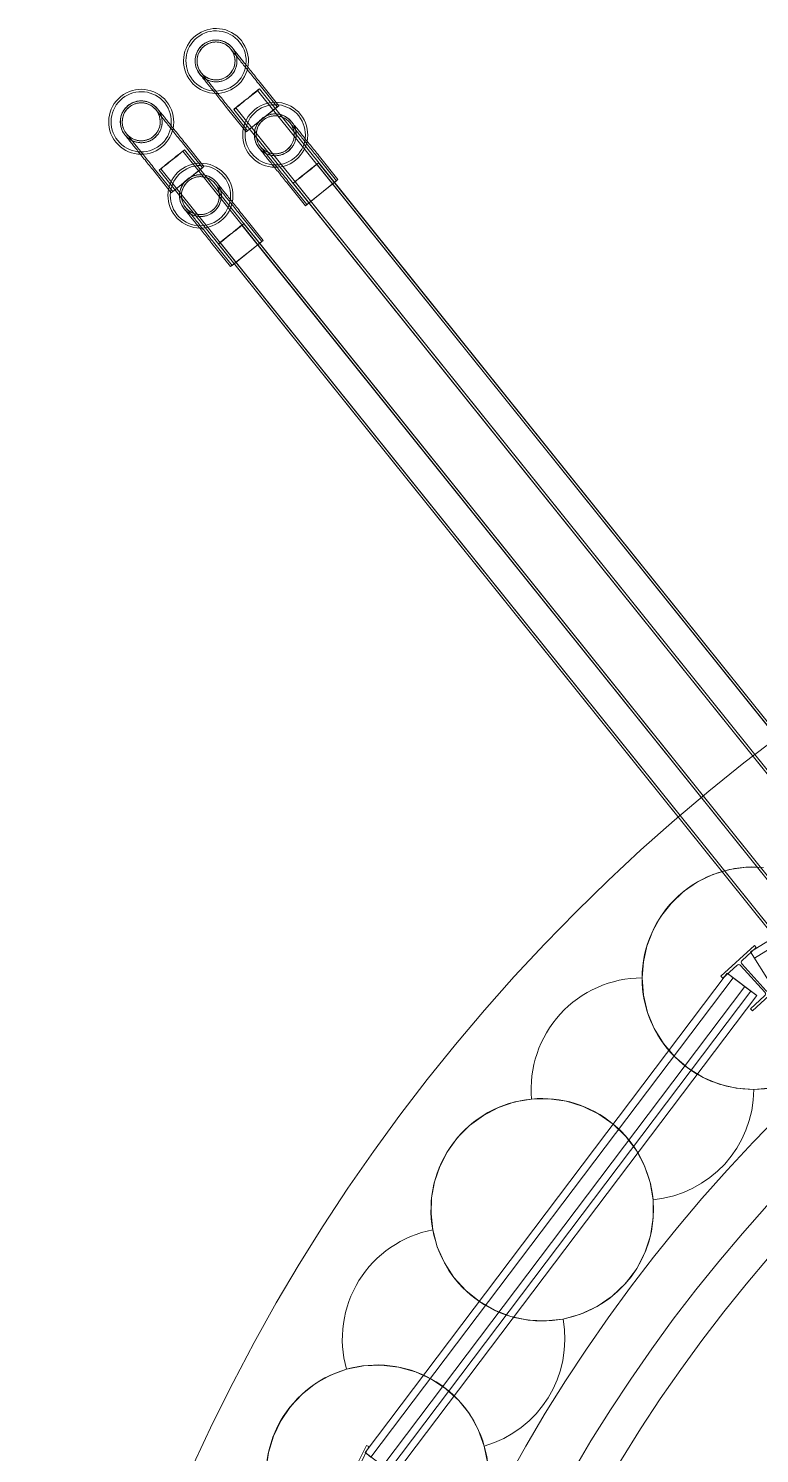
# Model space of a CAD drawing. Header units: metres. Extents: x 1753726 to 1755216, y 5920592 to 5921703.
# Drawn here: x 1754500.336 to 1754502.8, y 5921242.939 to 5921247.743 of the extents above; entities that cross this region are included whole.
import ezdxf

# ---------------------------------------------------------------- set-up
doc = ezdxf.new("R2010")
doc.units = ezdxf.units.M
for name, color, linetype, lineweight in [('A-FLOR-____-OTLN', 9, 'Continuous', 9), ('A-GENM-____-OTLN', 4, 'Continuous', 9), ('A-WALL-____-OTLN', 2, 'Continuous', 9), ('S-BEAM-____-OTLN', 7, 'Continuous', 9), ('S-FNDN-____-OTLN', 7, 'Continuous', 9)]:
    doc.layers.add(name, color=color, linetype=linetype, lineweight=lineweight)

# ---------------------------------------------------------------- blocks, each defined once
blk = doc.blocks.new('Arup_Beam_Steel I Section_UC_AU1 - 150UC30-4470273-X-ARUP-GL-HERNE_BAY_ALIGNMENT')
at = {"layer": 'S-BEAM-____-OTLN'}
for p, q in [((1754501.4748, 5921242.9663), (1754501.4066, 5921242.8294)), ((1754501.4066, 5921242.8294), (1754501.4748, 5921242.9663)), ((1754501.4546, 5921242.9046), (1754501.4832, 5921242.9622)), ((1754501.4832, 5921242.9622), (1754501.4546, 5921242.9046)), ((1754501.4832, 5921242.9622), (1754501.4748, 5921242.9663)), ((1754501.4748, 5921242.9663), (1754501.4832, 5921242.9622)), ((1754501.415, 5921242.8252), (1754501.4437, 5921242.8827)), ((1754501.4437, 5921242.8827), (1754501.415, 5921242.8252)), ((1754501.4556, 5921242.8867), (1754501.5643, 5921242.8326)), ((1754501.5643, 5921242.8326), (1754501.4556, 5921242.8867)), ((1754501.5673, 5921242.8385), (1754501.4586, 5921242.8927)), ((1754501.4586, 5921242.8927), (1754501.5673, 5921242.8385)), ((1754501.5481, 5921242.759), (1754501.6163, 5921242.8959)), ((1754501.6163, 5921242.8959), (1754501.5481, 5921242.759)), ((1754501.6078, 5921242.9001), (1754501.5792, 5921242.8425)), ((1754501.5792, 5921242.8425), (1754501.6078, 5921242.9001)), ((1754501.6163, 5921242.8959), (1754501.6078, 5921242.9001)), ((1754501.6078, 5921242.9001), (1754501.6163, 5921242.8959)), ((1754501.4066, 5921242.8294), (1754501.415, 5921242.8252)), ((1754501.415, 5921242.8252), (1754501.4066, 5921242.8294)), ((1754501.5683, 5921242.8207), (1754501.5396, 5921242.7631)), ((1754501.5396, 5921242.7631), (1754501.5683, 5921242.8207)), ((1754501.5396, 5921242.7631), (1754501.5481, 5921242.759)), ((1754501.5481, 5921242.759), (1754501.5396, 5921242.7631))]:
    blk.add_line(p, q, dxfattribs=at)
blk.add_arc((1754501.5712, 5921242.8465), 0.0089, 243.5294, 333.5294, dxfattribs=at)
blk.add_arc((1754501.5712, 5921242.8465), 0.0089, 243.5294, 333.5294, dxfattribs=at)
for centre, major_axis, start_param, end_param in [((1754501.4517, 5921242.8788), (0.00757, 0.00469), 0.554399, 2.125195), ((1754501.4517, 5921242.8788), (0.00757, 0.00469), 0.554399, 2.125195), ((1754501.4625, 5921242.9006), (-0.00469, 0.00757), 0.554399, 2.125195), ((1754501.4625, 5921242.9006), (-0.00469, 0.00757), 0.554399, 2.125195), ((1754501.5603, 5921242.8247), (0.00757, 0.00469), 5.266788, 6.837584), ((1754501.5603, 5921242.8247), (0.00757, 0.00469), 5.266788, 6.837584)]:
    blk.add_ellipse(centre, major_axis=major_axis, ratio=1, start_param=start_param, end_param=end_param, dxfattribs=at)
blk = doc.blocks.new('Arup_Beam_Steel I Section_UC_AU1 - 150UC30-4470274-X-ARUP-GL-HERNE_BAY_ALIGNMENT')
at = {"layer": 'S-BEAM-____-OTLN'}
for p, q in [((1754502.7827, 5921244.6515), (1754502.6696, 5921244.5485)), ((1754502.6696, 5921244.5485), (1754502.7827, 5921244.6515)), ((1754502.789, 5921244.6446), (1754502.7827, 5921244.6515)), ((1754502.7827, 5921244.6515), (1754502.789, 5921244.6446)), ((1754502.7415, 5921244.6013), (1754502.789, 5921244.6446)), ((1754502.789, 5921244.6446), (1754502.7415, 5921244.6013)), ((1754502.6759, 5921244.5415), (1754502.7234, 5921244.5848)), ((1754502.7234, 5921244.5848), (1754502.6759, 5921244.5415)), ((1754502.736, 5921244.5843), (1754502.8178, 5921244.4945)), ((1754502.8178, 5921244.4945), (1754502.736, 5921244.5843)), ((1754502.8227, 5921244.499), (1754502.7409, 5921244.5887)), ((1754502.7409, 5921244.5887), (1754502.8227, 5921244.499)), ((1754502.6696, 5921244.5485), (1754502.6759, 5921244.5415)), ((1754502.6759, 5921244.5415), (1754502.6696, 5921244.5485)), ((1754502.776, 5921244.4317), (1754502.8891, 5921244.5348)), ((1754502.8891, 5921244.5348), (1754502.776, 5921244.4317)), ((1754502.8828, 5921244.5417), (1754502.8353, 5921244.4984)), ((1754502.8353, 5921244.4984), (1754502.8828, 5921244.5417)), ((1754502.8891, 5921244.5348), (1754502.8828, 5921244.5417)), ((1754502.8828, 5921244.5417), (1754502.8891, 5921244.5348)), ((1754502.8172, 5921244.482), (1754502.7697, 5921244.4386)), ((1754502.7697, 5921244.4386), (1754502.8172, 5921244.482)), ((1754502.7697, 5921244.4386), (1754502.776, 5921244.4317)), ((1754502.776, 5921244.4317), (1754502.7697, 5921244.4386))]:
    blk.add_line(p, q, dxfattribs=at)
for centre, major_axis, start_param, end_param in [((1754502.7294, 5921244.5783), (0.00537, 0.0071), 6.09921, 7.670006), ((1754502.7294, 5921244.5783), (0.00537, 0.0071), 6.09921, 7.670006), ((1754502.7475, 5921244.5947), (0.0083, 0.00322), 1.940395, 3.511192), ((1754502.7475, 5921244.5947), (0.0083, 0.00322), 1.940395, 3.511192), ((1754502.8112, 5921244.4885), (0.00734, 0.00504), 4.850164, 6.420961), ((1754502.8112, 5921244.4885), (0.00734, 0.00504), 4.850164, 6.420961), ((1754502.8293, 5921244.505), (0.0083, 0.00322), 3.511192, 5.081988), ((1754502.8293, 5921244.505), (0.0083, 0.00322), 3.511192, 5.081988)]:
    blk.add_ellipse(centre, major_axis=major_axis, ratio=1, start_param=start_param, end_param=end_param, dxfattribs=at)
blk = doc.blocks.new('308492-ARUP-STTW-MOD-0300_rvt-1-X-ARUP-GL-HERNE_BAY_ALIGNMENT')
at = {"layer": 'A-FLOR-____-OTLN'}
blk.add_arc((1754506.6363, 5921240.3108), 5.33, 0, 180, dxfattribs=at)
blk.add_arc((1754506.6363, 5921240.3108), 5.33, 0, 180, dxfattribs=at)
at = {"layer": 'A-WALL-____-OTLN'}
for p, q in [((1754504.4956, 5921245.6993), (1754502.7697, 5921244.6306)), ((1754502.7697, 5921244.6306), (1754504.4956, 5921245.6993)), ((1754504.5088, 5921245.678), (1754502.7829, 5921244.6094)), ((1754502.8355, 5921244.5244), (1754502.7697, 5921244.6306)), ((1754502.7829, 5921244.6094), (1754502.7697, 5921244.6306)), ((1754502.7829, 5921244.6094), (1754502.8223, 5921244.5456)), ((1754502.6907, 5921244.5582), (1754501.4703, 5921242.9422)), ((1754501.4703, 5921242.9422), (1754502.6907, 5921244.5582)), ((1754502.6907, 5921244.5582), (1754502.7904, 5921244.4829)), ((1754502.6907, 5921244.5582), (1754502.7106, 5921244.5431)), ((1754502.7106, 5921244.5431), (1754501.4903, 5921242.9272)), ((1754501.5302, 5921242.897), (1754502.7505, 5921244.513)), ((1754502.7505, 5921244.513), (1754501.5302, 5921242.897)), ((1754502.7106, 5921244.5431), (1754502.7705, 5921244.498)), ((1754502.7505, 5921244.513), (1754502.7904, 5921244.4829)), ((1754502.7505, 5921244.513), (1754502.7904, 5921244.4829)), ((1754501.5501, 5921242.882), (1754502.7705, 5921244.498)), ((1754501.5701, 5921242.8669), (1754502.7904, 5921244.4829)), ((1754502.7904, 5921244.4829), (1754501.5701, 5921242.8669)), ((1754501.5701, 5921242.8669), (1754502.7904, 5921244.4829)), ((1754502.7904, 5921244.4829), (1754501.5701, 5921242.8669)), ((1754502.7705, 5921244.498), (1754502.7904, 5921244.4829)), ((1754501.5701, 5921242.8669), (1754501.4703, 5921242.9422)), ((1754501.4903, 5921242.9272), (1754501.4703, 5921242.9422))]:
    blk.add_line(p, q, dxfattribs=at)
at = {"layer": 'S-BEAM-____-OTLN'}
for radius in [5.33, 5.33, 5.33, 5.33, 5.03, 5.03, 5.03, 5.03]:
    blk.add_arc((1754506.6363, 5921240.3108), radius, 0, 180, dxfattribs=at)
at = {"layer": 'S-FNDN-____-OTLN', "flags": 128}
for points in [[(1754502.4664, 5921244.7483), (1754502.5018, 5921244.7938), (1754502.5437, 5921244.8333), (1754502.5912, 5921244.866), (1754502.6431, 5921244.891), (1754502.6982, 5921244.9077), (1754502.7552, 5921244.9158), (1754502.8128, 5921244.9151)], [(1754502.8128, 5921244.9151), (1754502.7552, 5921244.9158), (1754502.6982, 5921244.9077), (1754502.6431, 5921244.891), (1754502.5912, 5921244.866), (1754502.5437, 5921244.8333), (1754502.5018, 5921244.7938), (1754502.4664, 5921244.7483)], [(1754502.4044, 5921244.5427), (1754502.4084, 5921244.5969), (1754502.4204, 5921244.65), (1754502.4398, 5921244.7008), (1754502.4664, 5921244.7483)], [(1754502.4664, 5921244.7483), (1754502.4398, 5921244.7008), (1754502.4204, 5921244.65), (1754502.4084, 5921244.5969), (1754502.4044, 5921244.5427)], [(1754502.7804, 5921244.1666), (1754502.7215, 5921244.1711), (1754502.6641, 5921244.1848), (1754502.6095, 5921244.2073), (1754502.5591, 5921244.2381), (1754502.5142, 5921244.2764), (1754502.4758, 5921244.3214), (1754502.445, 5921244.3718), (1754502.4225, 5921244.4264), (1754502.4088, 5921244.4838), (1754502.4044, 5921244.5427)], [(1754502.4044, 5921244.5427), (1754502.4088, 5921244.4838), (1754502.4225, 5921244.4264), (1754502.445, 5921244.3718), (1754502.4758, 5921244.3214), (1754502.5142, 5921244.2764), (1754502.5591, 5921244.2381), (1754502.6095, 5921244.2073), (1754502.6641, 5921244.1848), (1754502.7215, 5921244.1711), (1754502.7804, 5921244.1666)], [(1754503.0923, 5921244.335), (1754503.0543, 5921244.2866), (1754503.009, 5921244.2452), (1754502.9575, 5921244.2116), (1754502.9012, 5921244.187), (1754502.8416, 5921244.1718), (1754502.7804, 5921244.1666)], [(1754502.7804, 5921244.1666), (1754502.8416, 5921244.1718), (1754502.9012, 5921244.187), (1754502.9575, 5921244.2116), (1754503.009, 5921244.2452), (1754503.0543, 5921244.2866), (1754503.0923, 5921244.335)], [(1754501.722, 5921243.9065), (1754501.7484, 5921243.9577), (1754501.7824, 5921244.0043), (1754501.823, 5921244.0451), (1754501.8695, 5921244.0792), (1754501.9206, 5921244.1058), (1754501.9751, 5921244.1243), (1754502.0319, 5921244.1342)], [(1754502.0319, 5921244.1342), (1754501.9751, 5921244.1243), (1754501.9206, 5921244.1058), (1754501.8695, 5921244.0792), (1754501.823, 5921244.0451), (1754501.7824, 5921244.0043), (1754501.7484, 5921243.9577), (1754501.722, 5921243.9065)], [(1754502.0319, 5921244.1342), (1754502.091, 5921244.1352), (1754502.1495, 5921244.1268), (1754502.2059, 5921244.1094), (1754502.2589, 5921244.0834), (1754502.3072, 5921244.0494), (1754502.3495, 5921244.0082), (1754502.3848, 5921243.9609), (1754502.4123, 5921243.9086), (1754502.4312, 5921243.8526), (1754502.4411, 5921243.7944)], [(1754502.4411, 5921243.7944), (1754502.4312, 5921243.8526), (1754502.4123, 5921243.9086), (1754502.3848, 5921243.9609), (1754502.3495, 5921244.0082), (1754502.3072, 5921244.0494), (1754502.2589, 5921244.0834), (1754502.2059, 5921244.1094), (1754502.1495, 5921244.1268), (1754502.091, 5921244.1352), (1754502.0319, 5921244.1342)], [(1754501.6988, 5921243.6931), (1754501.6929, 5921243.7471), (1754501.6948, 5921243.8014), (1754501.7046, 5921243.8549), (1754501.722, 5921243.9065)], [(1754501.722, 5921243.9065), (1754501.7046, 5921243.8549), (1754501.6948, 5921243.8014), (1754501.6929, 5921243.7471), (1754501.6988, 5921243.6931)], [(1754502.4411, 5921243.7944), (1754502.4416, 5921243.7335), (1754502.4322, 5921243.6732), (1754502.4132, 5921243.6153)], [(1754502.4132, 5921243.6153), (1754502.4322, 5921243.6732), (1754502.4416, 5921243.7335), (1754502.4411, 5921243.7944)], [(1754502.1376, 5921243.3925), (1754502.0789, 5921243.386), (1754502.0199, 5921243.3889), (1754501.9621, 5921243.401), (1754501.9069, 5921243.4221), (1754501.8557, 5921243.4515), (1754501.8097, 5921243.4886), (1754501.7702, 5921243.5325), (1754501.738, 5921243.582), (1754501.714, 5921243.636), (1754501.6988, 5921243.6931)], [(1754501.6988, 5921243.6931), (1754501.714, 5921243.636), (1754501.738, 5921243.582), (1754501.7702, 5921243.5325), (1754501.8097, 5921243.4886), (1754501.8557, 5921243.4515), (1754501.9069, 5921243.4221), (1754501.9621, 5921243.401), (1754502.0199, 5921243.3889), (1754502.0789, 5921243.386), (1754502.1376, 5921243.3925)], [(1754502.4132, 5921243.6153), (1754502.3848, 5921243.5608), (1754502.3478, 5921243.5117), (1754502.3033, 5921243.4692), (1754502.2526, 5921243.4347), (1754502.1968, 5921243.4088), (1754502.1376, 5921243.3925)], [(1754502.1376, 5921243.3925), (1754502.1968, 5921243.4088), (1754502.2526, 5921243.4347), (1754502.3033, 5921243.4692), (1754502.3478, 5921243.5117), (1754502.3848, 5921243.5608), (1754502.4132, 5921243.6153)], [(1754501.145, 5921242.9423), (1754501.1615, 5921242.9975), (1754501.1863, 5921243.0495), (1754501.2188, 5921243.0971), (1754501.2582, 5921243.1392), (1754501.3035, 5921243.1747), (1754501.3538, 5921243.2029), (1754501.4078, 5921243.223)], [(1754501.4078, 5921243.223), (1754501.3538, 5921243.2029), (1754501.3035, 5921243.1747), (1754501.2582, 5921243.1392), (1754501.2188, 5921243.0971), (1754501.1863, 5921243.0495), (1754501.1615, 5921242.9975), (1754501.145, 5921242.9423)], [(1754501.4078, 5921243.223), (1754501.4656, 5921243.2348), (1754501.5247, 5921243.2374), (1754501.5833, 5921243.2307), (1754501.6402, 5921243.2148), (1754501.6939, 5921243.1902), (1754501.7431, 5921243.1575), (1754501.7865, 5921243.1175), (1754501.8231, 5921243.0712), (1754501.852, 5921243.0197), (1754501.8724, 5921242.9643)], [(1754501.8724, 5921242.9643), (1754501.852, 5921243.0197), (1754501.8231, 5921243.0712), (1754501.7865, 5921243.1175), (1754501.7431, 5921243.1575), (1754501.6939, 5921243.1902), (1754501.6402, 5921243.2148), (1754501.5833, 5921243.2307), (1754501.5247, 5921243.2374), (1754501.4656, 5921243.2348), (1754501.4078, 5921243.223)], [(1754501.1614, 5921242.7282), (1754501.1456, 5921242.7802), (1754501.1375, 5921242.834), (1754501.1373, 5921242.8884), (1754501.145, 5921242.9423)], [(1754501.145, 5921242.9423), (1754501.1373, 5921242.8884), (1754501.1375, 5921242.834), (1754501.1456, 5921242.7802), (1754501.1614, 5921242.7282)], [(1754501.8724, 5921242.9643), (1754501.8841, 5921242.9044), (1754501.886, 5921242.8435), (1754501.8779, 5921242.783)], [(1754501.8779, 5921242.783), (1754501.886, 5921242.8435), (1754501.8841, 5921242.9044), (1754501.8724, 5921242.9643)]]:
    blk.add_lwpolyline(points, dxfattribs=at)
at = {"layer": 'S-FNDN-____-OTLN'}
for centre, radius, start, end in [((1754506.6363, 5921240.3108), 6.3, 0, 180), ((1754506.6363, 5921240.3108), 6.3, 0, 180), ((1754506.6363, 5921240.3108), 5.15, 0, 180), ((1754506.6363, 5921240.3108), 5.15, 0, 180), ((1754502.7793, 5921244.5416), 0.375, 84.8709, 179.835), ((1754502.4054, 5921244.1677), 0.375, 90.165, 185.1291), ((1754502.4054, 5921244.1677), 0.375, 90.165, 185.1291), ((1754502.4054, 5921244.1677), 0.375, 90.165, 185.1291), ((1754502.4054, 5921244.1677), 0.375, 90.165, 185.1291), ((1754502.7793, 5921244.5416), 0.375, 179.835, 270.165), ((1754502.7793, 5921244.5416), 0.375, 179.835, 270.165), ((1754502.7793, 5921244.5416), 0.375, 270.165, 354.5409), ((1754502.7793, 5921244.5416), 0.375, 270.165, 354.5409), ((1754502.0676, 5921243.7609), 0.375, 95.4591, 190.4232), ((1754502.0676, 5921243.7609), 0.375, 95.4591, 190.4232), ((1754502.0676, 5921243.7609), 0.375, 5.1291, 95.4591), ((1754502.4054, 5921244.1677), 0.375, 275.4591, 359.835), ((1754502.4054, 5921244.1677), 0.375, 275.4591, 359.835), ((1754502.0676, 5921243.7609), 0.375, 280.7532, 5.1291), ((1754501.7688, 5921243.3246), 0.375, 100.7532, 195.7173), ((1754501.7688, 5921243.3246), 0.375, 100.7532, 195.7173), ((1754501.7688, 5921243.3246), 0.375, 100.7532, 195.7173), ((1754501.7688, 5921243.3246), 0.375, 100.7532, 195.7173), ((1754502.0676, 5921243.7609), 0.375, 190.4232, 280.7532), ((1754502.0676, 5921243.7609), 0.375, 190.4232, 280.7532), ((1754501.7688, 5921243.3246), 0.375, 286.0474, 10.4232), ((1754501.7688, 5921243.3246), 0.375, 286.0474, 10.4232), ((1754501.7688, 5921243.3246), 0.375, 286.0474, 10.4232), ((1754501.7688, 5921243.3246), 0.375, 286.0474, 10.4232), ((1754501.5114, 5921242.8626), 0.375, 106.0474, 201.0115), ((1754501.5114, 5921242.8626), 0.375, 15.7173, 106.0474), ((1754501.5114, 5921242.8626), 0.375, 15.7173, 106.0474), ((1754501.5114, 5921242.8626), 0.375, 291.3415, 15.7173), ((1754501.5114, 5921242.8626), 0.375, 291.3415, 15.7173)]:
    blk.add_arc(centre, radius, start, end, dxfattribs=at)
for centre, major_axis, start_param, end_param in [((1754502.7793, 5921244.5416), (0.0867, 0.3648), 0.143744, 1.80118), ((1754502.0676, 5921243.7609), (-0.3382, 0.162), 3.677749, 5.254306), ((1754502.4054, 5921244.1677), (0.0687, 0.3687), 3.421056, 4.893693), ((1754502.4054, 5921244.1677), (0.0687, 0.3687), 3.421056, 4.893693), ((1754502.0676, 5921243.7609), (-0.3275, 0.1827), 2.26729, 3.739927), ((1754501.5114, 5921242.8626), (-0.3249, 0.1873), 5.515337, 7.172774)]:
    blk.add_ellipse(centre, major_axis=major_axis, ratio=1, start_param=start_param, end_param=end_param, dxfattribs=at)
at = {"layer": 'S-BEAM-____-OTLN'}
for name in ['Arup_Beam_Steel I Section_UC_AU1 - 150UC30-4470274-X-ARUP-GL-HERNE_BAY_ALIGNMENT', 'Arup_Beam_Steel I Section_UC_AU1 - 150UC30-4470273-X-ARUP-GL-HERNE_BAY_ALIGNMENT']:
    blk.add_blockref(name, (0, 0), dxfattribs=at)
blk = doc.blocks.new('WSL_Vent Type A - WSL_Vent Type A-5060834-X-ARUP-GL-HERNE_BAY_ALIGNMENT')
at = {"layer": 'A-GENM-____-OTLN'}
for p, q in [((-0.165, 0.055), (-6.7147, 0.055)), ((-0.15, 0.0705), (-0.25, 0.0705)), ((-0.25, 0.0705), (-0.25, -0.0705)), ((-0.25, 0.0705), (-0.25, -0.0705)), ((-0.15, 0.064), (-0.25, 0.064)), ((-0.25, -0.064), (-0.25, 0.064)), ((-0.25, -0.064), (-0.25, 0.064)), ((-0.165, 0.047), (-6.7147, 0.047)), ((-6.7147, -0.047), (-0.165, -0.047)), ((-6.7147, -0.055), (-0.165, -0.055)), ((-0.25, -0.064), (-0.15, -0.064)), ((-0.25, -0.0705), (-0.15, -0.0705))]:
    blk.add_line(p, q, dxfattribs=at)
at = {"layer": 'A-GENM-____-OTLN', "flags": 128}
for points in [[(-0.15, 0.0705), (-0.144, 0.0705), (-0.138, 0.0705), (-0.132, 0.0705), (-0.1261, 0.0705), (-0.1202, 0.0705), (-0.1143, 0.0705), (-0.1085, 0.0705), (-0.1028, 0.0705), (-0.0972, 0.0705), (-0.0916, 0.0705), (-0.0861, 0.0705), (-0.0807, 0.0705), (-0.0755, 0.0705), (-0.0703, 0.0705), (-0.0653, 0.0705), (-0.0604, 0.0705), (-0.0557, 0.0705), (-0.0511, 0.0705), (-0.0467, 0.0705), (-0.0424, 0.0705), (-0.0383, 0.0705), (-0.0344, 0.0705), (-0.0307, 0.0705), (-0.0271, 0.0705), (-0.0238, 0.0705), (-0.0206, 0.0705), (-0.0177, 0.0705), (-0.015, 0.0705), (-0.0125, 0.0705), (-0.0102, 0.0705), (-0.0081, 0.0705), (-0.0063, 0.0705), (-0.0047, 0.0705), (-0.0033, 0.0705), (-0.0022, 0.0705), (-0.0013, 0.0705), (-0.0006, 0.0705), (-0.0002, 0.0705), (0, 0.0705)], [(-0.15, 0.064), (-0.144, 0.064), (-0.138, 0.064), (-0.132, 0.064), (-0.1261, 0.064), (-0.1202, 0.064), (-0.1143, 0.064), (-0.1085, 0.064), (-0.1028, 0.064), (-0.0972, 0.064), (-0.0916, 0.064), (-0.0861, 0.064), (-0.0807, 0.064), (-0.0755, 0.064), (-0.0703, 0.064), (-0.0653, 0.064), (-0.0604, 0.064), (-0.0557, 0.064), (-0.0511, 0.064), (-0.0467, 0.064), (-0.0424, 0.064), (-0.0383, 0.064), (-0.0344, 0.064), (-0.0307, 0.064), (-0.0271, 0.064), (-0.0238, 0.064), (-0.0206, 0.064), (-0.0177, 0.064), (-0.015, 0.064), (-0.0125, 0.064), (-0.0102, 0.064), (-0.0081, 0.064), (-0.0063, 0.064), (-0.0047, 0.064), (-0.0033, 0.064), (-0.0022, 0.064), (-0.0013, 0.064), (-0.0006, 0.064), (-0.0002, 0.064), (0, 0.064)], [(0, -0.0705), (-0.0028, -0.0704), (-0.0056, -0.0703), (-0.0084, -0.07), (-0.0112, -0.0696), (-0.014, -0.0691), (-0.0168, -0.0685), (-0.0195, -0.0678), (-0.0222, -0.0669), (-0.0248, -0.066), (-0.0275, -0.0649), (-0.03, -0.0638), (-0.0326, -0.0625), (-0.035, -0.0612), (-0.0374, -0.0597), (-0.0398, -0.0582), (-0.0421, -0.0565), (-0.0443, -0.0548), (-0.0465, -0.053), (-0.0486, -0.0511), (-0.0506, -0.0491), (-0.0525, -0.0471), (-0.0543, -0.0449), (-0.0561, -0.0427), (-0.0578, -0.0404), (-0.0593, -0.0381), (-0.0608, -0.0357), (-0.0622, -0.0332), (-0.0635, -0.0307), (-0.0646, -0.0282), (-0.0657, -0.0255), (-0.0667, -0.0229), (-0.0675, -0.0202), (-0.0683, -0.0175), (-0.0689, -0.0148), (-0.0695, -0.012), (-0.0699, -0.0092), (-0.0702, -0.0064), (-0.0704, -0.0036), (-0.0705, -0.0008), (-0.0705, 0.0021), (-0.0703, 0.0049), (-0.0701, 0.0077), (-0.0697, 0.0105), (-0.0692, 0.0133), (-0.0687, 0.016), (-0.068, 0.0188), (-0.0672, 0.0215), (-0.0662, 0.0241), (-0.0652, 0.0268), (-0.0641, 0.0293), (-0.0629, 0.0319), (-0.0616, 0.0344), (-0.0601, 0.0368), (-0.0586, 0.0392), (-0.057, 0.0415), (-0.0553, 0.0437), (-0.0535, 0.0459), (-0.0516, 0.048), (-0.0497, 0.05), (-0.0476, 0.052), (-0.0455, 0.0538), (-0.0433, 0.0556), (-0.0411, 0.0573), (-0.0387, 0.0589), (-0.0363, 0.0604), (-0.0339, 0.0618), (-0.0314, 0.0631), (-0.0288, 0.0643), (-0.0263, 0.0654), (-0.0236, 0.0664), (-0.0209, 0.0673), (-0.0182, 0.0681), (-0.0155, 0.0688), (-0.0127, 0.0693), (-0.0099, 0.0698), (-0.0071, 0.0701), (-0.0043, 0.0704), (-0.0015, 0.0705), (0, 0.0705)], [(0, 0.064), (-0.0026, 0.0639), (-0.0051, 0.0638), (-0.0077, 0.0635), (-0.0102, 0.0632), (-0.0127, 0.0627), (-0.0152, 0.0622), (-0.0177, 0.0615), (-0.0201, 0.0608), (-0.0225, 0.0599), (-0.0249, 0.0589), (-0.0273, 0.0579), (-0.0296, 0.0568), (-0.0318, 0.0555), (-0.034, 0.0542), (-0.0361, 0.0528), (-0.0382, 0.0513), (-0.0402, 0.0498), (-0.0422, 0.0481), (-0.0441, 0.0464), (-0.0459, 0.0446), (-0.0477, 0.0427), (-0.0493, 0.0408), (-0.0509, 0.0388), (-0.0524, 0.0367), (-0.0539, 0.0346), (-0.0552, 0.0324), (-0.0564, 0.0302), (-0.0576, 0.0279), (-0.0587, 0.0256), (-0.0597, 0.0232), (-0.0605, 0.0208), (-0.0613, 0.0183), (-0.062, 0.0159), (-0.0626, 0.0134), (-0.0631, 0.0109), (-0.0635, 0.0083), (-0.0637, 0.0058), (-0.0639, 0.0032), (-0.064, 0.0007), (-0.064, -0.0019), (-0.0638, -0.0044), (-0.0636, -0.007), (-0.0633, -0.0095), (-0.0629, -0.012), (-0.0623, -0.0145), (-0.0617, -0.017), (-0.061, -0.0195), (-0.0601, -0.0219), (-0.0592, -0.0243), (-0.0582, -0.0266), (-0.0571, -0.0289), (-0.0559, -0.0312), (-0.0546, -0.0334), (-0.0532, -0.0356), (-0.0517, -0.0377), (-0.0502, -0.0397), (-0.0486, -0.0417), (-0.0469, -0.0436), (-0.0451, -0.0454), (-0.0432, -0.0472), (-0.0413, -0.0489), (-0.0393, -0.0505), (-0.0373, -0.052), (-0.0352, -0.0535), (-0.033, -0.0548), (-0.0308, -0.0561), (-0.0285, -0.0573), (-0.0262, -0.0584), (-0.0238, -0.0594), (-0.0214, -0.0603), (-0.019, -0.0611), (-0.0166, -0.0618), (-0.0141, -0.0624), (-0.0116, -0.0629), (-0.009, -0.0634), (-0.0065, -0.0637), (-0.0039, -0.0639), (-0.0014, -0.064), (0, -0.064)], [(0, 0.0705), (0.0028, 0.0704), (0.0056, 0.0703), (0.0084, 0.07), (0.0112, 0.0696), (0.014, 0.0691), (0.0168, 0.0685), (0.0195, 0.0678), (0.0222, 0.0669), (0.0248, 0.066), (0.0275, 0.0649), (0.03, 0.0638), (0.0326, 0.0625), (0.035, 0.0612), (0.0374, 0.0597), (0.0398, 0.0582), (0.0421, 0.0565), (0.0443, 0.0548), (0.0465, 0.053), (0.0486, 0.0511), (0.0506, 0.0491), (0.0525, 0.0471), (0.0543, 0.0449), (0.0561, 0.0427), (0.0578, 0.0404), (0.0593, 0.0381), (0.0608, 0.0357), (0.0622, 0.0332), (0.0635, 0.0307), (0.0646, 0.0282), (0.0657, 0.0255), (0.0667, 0.0229), (0.0675, 0.0202), (0.0683, 0.0175), (0.0689, 0.0148), (0.0695, 0.012), (0.0699, 0.0092), (0.0702, 0.0064), (0.0704, 0.0036), (0.0705, 0.0008), (0.0705, -0.0021), (0.0703, -0.0049), (0.0701, -0.0077), (0.0697, -0.0105), (0.0692, -0.0133), (0.0687, -0.016), (0.068, -0.0188), (0.0672, -0.0215), (0.0662, -0.0241), (0.0652, -0.0268), (0.0641, -0.0293), (0.0629, -0.0319), (0.0616, -0.0344), (0.0601, -0.0368), (0.0586, -0.0392), (0.057, -0.0415), (0.0553, -0.0437), (0.0535, -0.0459), (0.0516, -0.048), (0.0497, -0.05), (0.0476, -0.052), (0.0455, -0.0538), (0.0433, -0.0556), (0.0411, -0.0573), (0.0387, -0.0589), (0.0363, -0.0604), (0.0339, -0.0618), (0.0314, -0.0631), (0.0288, -0.0643), (0.0263, -0.0654), (0.0236, -0.0664), (0.0209, -0.0673), (0.0182, -0.0681), (0.0155, -0.0688), (0.0127, -0.0693), (0.0099, -0.0698), (0.0071, -0.0701), (0.0043, -0.0704), (0.0015, -0.0705), (0, -0.0705)], [(0, -0.064), (0.0026, -0.0639), (0.0051, -0.0638), (0.0077, -0.0635), (0.0102, -0.0632), (0.0127, -0.0627), (0.0152, -0.0622), (0.0177, -0.0615), (0.0201, -0.0608), (0.0225, -0.0599), (0.0249, -0.0589), (0.0273, -0.0579), (0.0296, -0.0568), (0.0318, -0.0555), (0.034, -0.0542), (0.0361, -0.0528), (0.0382, -0.0513), (0.0402, -0.0498), (0.0422, -0.0481), (0.0441, -0.0464), (0.0459, -0.0446), (0.0477, -0.0427), (0.0493, -0.0408), (0.0509, -0.0388), (0.0524, -0.0367), (0.0539, -0.0346), (0.0552, -0.0324), (0.0564, -0.0302), (0.0576, -0.0279), (0.0587, -0.0256), (0.0597, -0.0232), (0.0605, -0.0208), (0.0613, -0.0183), (0.062, -0.0159), (0.0626, -0.0134), (0.0631, -0.0109), (0.0635, -0.0083), (0.0637, -0.0058), (0.0639, -0.0032), (0.064, -0.0007), (0.064, 0.0019), (0.0638, 0.0044), (0.0636, 0.007), (0.0633, 0.0095), (0.0629, 0.012), (0.0623, 0.0145), (0.0617, 0.017), (0.061, 0.0195), (0.0601, 0.0219), (0.0592, 0.0243), (0.0582, 0.0266), (0.0571, 0.0289), (0.0559, 0.0312), (0.0546, 0.0334), (0.0532, 0.0356), (0.0517, 0.0377), (0.0502, 0.0397), (0.0486, 0.0417), (0.0469, 0.0436), (0.0451, 0.0454), (0.0432, 0.0472), (0.0413, 0.0489), (0.0393, 0.0505), (0.0373, 0.052), (0.0352, 0.0535), (0.033, 0.0548), (0.0308, 0.0561), (0.0285, 0.0573), (0.0262, 0.0584), (0.0238, 0.0594), (0.0214, 0.0603), (0.019, 0.0611), (0.0166, 0.0618), (0.0141, 0.0624), (0.0116, 0.0629), (0.009, 0.0634), (0.0065, 0.0637), (0.0039, 0.0639), (0.0014, 0.064), (0, 0.064)], [(0, -0.064), (-0.0001, -0.064), (-0.0005, -0.064), (-0.0011, -0.064), (-0.0019, -0.064), (-0.003, -0.064), (-0.0043, -0.064), (-0.0058, -0.064), (-0.0076, -0.064), (-0.0096, -0.064), (-0.0118, -0.064), (-0.0143, -0.064), (-0.017, -0.064), (-0.0198, -0.064), (-0.0229, -0.064), (-0.0262, -0.064), (-0.0297, -0.064), (-0.0334, -0.064), (-0.0372, -0.064), (-0.0413, -0.064), (-0.0455, -0.064), (-0.0499, -0.064), (-0.0544, -0.064), (-0.0591, -0.064), (-0.064, -0.064), (-0.069, -0.064), (-0.0741, -0.064), (-0.0793, -0.064), (-0.0846, -0.064), (-0.0901, -0.064), (-0.0956, -0.064), (-0.1013, -0.064), (-0.107, -0.064), (-0.1128, -0.064), (-0.1186, -0.064), (-0.1245, -0.064), (-0.1304, -0.064), (-0.1364, -0.064), (-0.1424, -0.064), (-0.1484, -0.064), (-0.15, -0.064)], [(0, -0.0705), (-0.0001, -0.0705), (-0.0005, -0.0705), (-0.0011, -0.0705), (-0.0019, -0.0705), (-0.003, -0.0705), (-0.0043, -0.0705), (-0.0058, -0.0705), (-0.0076, -0.0705), (-0.0096, -0.0705), (-0.0118, -0.0705), (-0.0143, -0.0705), (-0.017, -0.0705), (-0.0198, -0.0705), (-0.0229, -0.0705), (-0.0262, -0.0705), (-0.0297, -0.0705), (-0.0334, -0.0705), (-0.0372, -0.0705), (-0.0413, -0.0705), (-0.0455, -0.0705), (-0.0499, -0.0705), (-0.0544, -0.0705), (-0.0591, -0.0705), (-0.064, -0.0705), (-0.069, -0.0705), (-0.0741, -0.0705), (-0.0793, -0.0705), (-0.0846, -0.0705), (-0.0901, -0.0705), (-0.0956, -0.0705), (-0.1013, -0.0705), (-0.107, -0.0705), (-0.1128, -0.0705), (-0.1186, -0.0705), (-0.1245, -0.0705), (-0.1304, -0.0705), (-0.1364, -0.0705), (-0.1424, -0.0705), (-0.1484, -0.0705), (-0.15, -0.0705)]]:
    blk.add_lwpolyline(points, dxfattribs=at)
at = {"layer": 'A-GENM-____-OTLN'}
for radius, start, end in [(0.1095, 0, 180), (0.1095, 0, 180), (0.1015, 0, 180), (0.1015, 0, 180), (0.1095, 180, 0), (0.1095, 180, 0), (0.1015, 180, 0), (0.1015, 180, 0)]:
    blk.add_arc((0, 0), radius, start, end, dxfattribs=at)
for centre, major_axis, ratio, start_param, end_param in [((-0.165, 0), (0, 0.055), 0.009999, 4.712389, 7.853982), ((-0.165, 0), (0, 0.047), 0.009999, 4.712389, 7.853982), ((0, 0), (0, 0.0705), 1, 0, 3.141593), ((0, 0), (0.064, 0), 1, 1.570796, 4.712389), ((0, 0), (0, 0.0705), 1, 3.141593, 6.283185), ((0, 0), (0.064, 0), 1, 4.712389, 7.853982), ((-0.165, 0), (0, 0.055), 0.009999, 1.570796, 4.712389), ((-0.165, 0), (0, 0.047), 0.009999, 1.570796, 4.712389)]:
    blk.add_ellipse(centre, major_axis=major_axis, ratio=ratio, start_param=start_param, end_param=end_param, dxfattribs=at)
blk = doc.blocks.new('WSL_Vent Type A - WSL_Vent Type A-5060835-X-ARUP-GL-HERNE_BAY_ALIGNMENT')
at = {"layer": 'A-GENM-____-OTLN'}
for p, q in [((-0.165, 0.055), (-7.0337, 0.055)), ((-0.15, 0.0705), (-0.25, 0.0705)), ((-0.25, 0.0705), (-0.25, -0.0705)), ((-0.25, 0.0705), (-0.25, -0.0705)), ((-0.15, 0.064), (-0.25, 0.064)), ((-0.25, -0.064), (-0.25, 0.064)), ((-0.25, -0.064), (-0.25, 0.064)), ((-0.165, 0.047), (-7.0337, 0.047)), ((-7.0337, -0.047), (-0.165, -0.047)), ((-7.0337, -0.055), (-0.165, -0.055)), ((-0.25, -0.064), (-0.15, -0.064)), ((-0.25, -0.0705), (-0.15, -0.0705))]:
    blk.add_line(p, q, dxfattribs=at)
at = {"layer": 'A-GENM-____-OTLN', "flags": 128}
for points in [[(-0.15, 0.0705), (-0.144, 0.0705), (-0.138, 0.0705), (-0.132, 0.0705), (-0.1261, 0.0705), (-0.1202, 0.0705), (-0.1143, 0.0705), (-0.1085, 0.0705), (-0.1028, 0.0705), (-0.0972, 0.0705), (-0.0916, 0.0705), (-0.0861, 0.0705), (-0.0807, 0.0705), (-0.0755, 0.0705), (-0.0703, 0.0705), (-0.0653, 0.0705), (-0.0604, 0.0705), (-0.0557, 0.0705), (-0.0511, 0.0705), (-0.0467, 0.0705), (-0.0424, 0.0705), (-0.0383, 0.0705), (-0.0344, 0.0705), (-0.0307, 0.0705), (-0.0271, 0.0705), (-0.0238, 0.0705), (-0.0206, 0.0705), (-0.0177, 0.0705), (-0.015, 0.0705), (-0.0125, 0.0705), (-0.0102, 0.0705), (-0.0081, 0.0705), (-0.0063, 0.0705), (-0.0047, 0.0705), (-0.0033, 0.0705), (-0.0022, 0.0705), (-0.0013, 0.0705), (-0.0006, 0.0705), (-0.0002, 0.0705), (0, 0.0705)], [(-0.15, 0.064), (-0.144, 0.064), (-0.138, 0.064), (-0.132, 0.064), (-0.1261, 0.064), (-0.1202, 0.064), (-0.1143, 0.064), (-0.1085, 0.064), (-0.1028, 0.064), (-0.0972, 0.064), (-0.0916, 0.064), (-0.0861, 0.064), (-0.0807, 0.064), (-0.0755, 0.064), (-0.0703, 0.064), (-0.0653, 0.064), (-0.0604, 0.064), (-0.0557, 0.064), (-0.0511, 0.064), (-0.0467, 0.064), (-0.0424, 0.064), (-0.0383, 0.064), (-0.0344, 0.064), (-0.0307, 0.064), (-0.0271, 0.064), (-0.0238, 0.064), (-0.0206, 0.064), (-0.0177, 0.064), (-0.015, 0.064), (-0.0125, 0.064), (-0.0102, 0.064), (-0.0081, 0.064), (-0.0063, 0.064), (-0.0047, 0.064), (-0.0033, 0.064), (-0.0022, 0.064), (-0.0013, 0.064), (-0.0006, 0.064), (-0.0002, 0.064), (0, 0.064)], [(0, -0.0705), (-0.0028, -0.0704), (-0.0056, -0.0703), (-0.0084, -0.07), (-0.0112, -0.0696), (-0.014, -0.0691), (-0.0168, -0.0685), (-0.0195, -0.0678), (-0.0222, -0.0669), (-0.0248, -0.066), (-0.0275, -0.0649), (-0.03, -0.0638), (-0.0326, -0.0625), (-0.035, -0.0612), (-0.0374, -0.0597), (-0.0398, -0.0582), (-0.0421, -0.0565), (-0.0443, -0.0548), (-0.0465, -0.053), (-0.0486, -0.0511), (-0.0506, -0.0491), (-0.0525, -0.0471), (-0.0543, -0.0449), (-0.0561, -0.0427), (-0.0578, -0.0404), (-0.0593, -0.0381), (-0.0608, -0.0357), (-0.0622, -0.0332), (-0.0635, -0.0307), (-0.0646, -0.0282), (-0.0657, -0.0255), (-0.0667, -0.0229), (-0.0675, -0.0202), (-0.0683, -0.0175), (-0.0689, -0.0148), (-0.0695, -0.012), (-0.0699, -0.0092), (-0.0702, -0.0064), (-0.0704, -0.0036), (-0.0705, -0.0008), (-0.0705, 0.0021), (-0.0703, 0.0049), (-0.0701, 0.0077), (-0.0697, 0.0105), (-0.0692, 0.0133), (-0.0687, 0.016), (-0.068, 0.0188), (-0.0672, 0.0215), (-0.0662, 0.0241), (-0.0652, 0.0268), (-0.0641, 0.0293), (-0.0629, 0.0319), (-0.0616, 0.0344), (-0.0601, 0.0368), (-0.0586, 0.0392), (-0.057, 0.0415), (-0.0553, 0.0437), (-0.0535, 0.0459), (-0.0516, 0.048), (-0.0497, 0.05), (-0.0476, 0.052), (-0.0455, 0.0538), (-0.0433, 0.0556), (-0.0411, 0.0573), (-0.0387, 0.0589), (-0.0363, 0.0604), (-0.0339, 0.0618), (-0.0314, 0.0631), (-0.0288, 0.0643), (-0.0263, 0.0654), (-0.0236, 0.0664), (-0.0209, 0.0673), (-0.0182, 0.0681), (-0.0155, 0.0688), (-0.0127, 0.0693), (-0.0099, 0.0698), (-0.0071, 0.0701), (-0.0043, 0.0704), (-0.0015, 0.0705), (0, 0.0705)], [(0, 0.064), (-0.0026, 0.0639), (-0.0051, 0.0638), (-0.0077, 0.0635), (-0.0102, 0.0632), (-0.0127, 0.0627), (-0.0152, 0.0622), (-0.0177, 0.0615), (-0.0201, 0.0608), (-0.0225, 0.0599), (-0.0249, 0.0589), (-0.0273, 0.0579), (-0.0296, 0.0568), (-0.0318, 0.0555), (-0.034, 0.0542), (-0.0361, 0.0528), (-0.0382, 0.0513), (-0.0402, 0.0498), (-0.0422, 0.0481), (-0.0441, 0.0464), (-0.0459, 0.0446), (-0.0477, 0.0427), (-0.0493, 0.0408), (-0.0509, 0.0388), (-0.0524, 0.0367), (-0.0539, 0.0346), (-0.0552, 0.0324), (-0.0564, 0.0302), (-0.0576, 0.0279), (-0.0587, 0.0256), (-0.0597, 0.0232), (-0.0605, 0.0208), (-0.0613, 0.0183), (-0.062, 0.0159), (-0.0626, 0.0134), (-0.0631, 0.0109), (-0.0635, 0.0083), (-0.0637, 0.0058), (-0.0639, 0.0032), (-0.064, 0.0007), (-0.064, -0.0019), (-0.0638, -0.0044), (-0.0636, -0.007), (-0.0633, -0.0095), (-0.0629, -0.012), (-0.0623, -0.0145), (-0.0617, -0.017), (-0.061, -0.0195), (-0.0601, -0.0219), (-0.0592, -0.0243), (-0.0582, -0.0266), (-0.0571, -0.0289), (-0.0559, -0.0312), (-0.0546, -0.0334), (-0.0532, -0.0356), (-0.0517, -0.0377), (-0.0502, -0.0397), (-0.0486, -0.0417), (-0.0469, -0.0436), (-0.0451, -0.0454), (-0.0432, -0.0472), (-0.0413, -0.0489), (-0.0393, -0.0505), (-0.0373, -0.052), (-0.0352, -0.0535), (-0.033, -0.0548), (-0.0308, -0.0561), (-0.0285, -0.0573), (-0.0262, -0.0584), (-0.0238, -0.0594), (-0.0214, -0.0603), (-0.019, -0.0611), (-0.0166, -0.0618), (-0.0141, -0.0624), (-0.0116, -0.0629), (-0.009, -0.0634), (-0.0065, -0.0637), (-0.0039, -0.0639), (-0.0014, -0.064), (0, -0.064)], [(0, 0.0705), (0.0028, 0.0704), (0.0056, 0.0703), (0.0084, 0.07), (0.0112, 0.0696), (0.014, 0.0691), (0.0168, 0.0685), (0.0195, 0.0678), (0.0222, 0.0669), (0.0248, 0.066), (0.0275, 0.0649), (0.03, 0.0638), (0.0326, 0.0625), (0.035, 0.0612), (0.0374, 0.0597), (0.0398, 0.0582), (0.0421, 0.0565), (0.0443, 0.0548), (0.0465, 0.053), (0.0486, 0.0511), (0.0506, 0.0491), (0.0525, 0.0471), (0.0543, 0.0449), (0.0561, 0.0427), (0.0578, 0.0404), (0.0593, 0.0381), (0.0608, 0.0357), (0.0622, 0.0332), (0.0635, 0.0307), (0.0646, 0.0282), (0.0657, 0.0255), (0.0667, 0.0229), (0.0675, 0.0202), (0.0683, 0.0175), (0.0689, 0.0148), (0.0695, 0.012), (0.0699, 0.0092), (0.0702, 0.0064), (0.0704, 0.0036), (0.0705, 0.0008), (0.0705, -0.0021), (0.0703, -0.0049), (0.0701, -0.0077), (0.0697, -0.0105), (0.0692, -0.0133), (0.0687, -0.016), (0.068, -0.0188), (0.0672, -0.0215), (0.0662, -0.0241), (0.0652, -0.0268), (0.0641, -0.0293), (0.0629, -0.0319), (0.0616, -0.0344), (0.0601, -0.0368), (0.0586, -0.0392), (0.057, -0.0415), (0.0553, -0.0437), (0.0535, -0.0459), (0.0516, -0.048), (0.0497, -0.05), (0.0476, -0.052), (0.0455, -0.0538), (0.0433, -0.0556), (0.0411, -0.0573), (0.0387, -0.0589), (0.0363, -0.0604), (0.0339, -0.0618), (0.0314, -0.0631), (0.0288, -0.0643), (0.0263, -0.0654), (0.0236, -0.0664), (0.0209, -0.0673), (0.0182, -0.0681), (0.0155, -0.0688), (0.0127, -0.0693), (0.0099, -0.0698), (0.0071, -0.0701), (0.0043, -0.0704), (0.0015, -0.0705), (0, -0.0705)], [(0, -0.064), (0.0026, -0.0639), (0.0051, -0.0638), (0.0077, -0.0635), (0.0102, -0.0632), (0.0127, -0.0627), (0.0152, -0.0622), (0.0177, -0.0615), (0.0201, -0.0608), (0.0225, -0.0599), (0.0249, -0.0589), (0.0273, -0.0579), (0.0296, -0.0568), (0.0318, -0.0555), (0.034, -0.0542), (0.0361, -0.0528), (0.0382, -0.0513), (0.0402, -0.0498), (0.0422, -0.0481), (0.0441, -0.0464), (0.0459, -0.0446), (0.0477, -0.0427), (0.0493, -0.0408), (0.0509, -0.0388), (0.0524, -0.0367), (0.0539, -0.0346), (0.0552, -0.0324), (0.0564, -0.0302), (0.0576, -0.0279), (0.0587, -0.0256), (0.0597, -0.0232), (0.0605, -0.0208), (0.0613, -0.0183), (0.062, -0.0159), (0.0626, -0.0134), (0.0631, -0.0109), (0.0635, -0.0083), (0.0637, -0.0058), (0.0639, -0.0032), (0.064, -0.0007), (0.064, 0.0019), (0.0638, 0.0044), (0.0636, 0.007), (0.0633, 0.0095), (0.0629, 0.012), (0.0623, 0.0145), (0.0617, 0.017), (0.061, 0.0195), (0.0601, 0.0219), (0.0592, 0.0243), (0.0582, 0.0266), (0.0571, 0.0289), (0.0559, 0.0312), (0.0546, 0.0334), (0.0532, 0.0356), (0.0517, 0.0377), (0.0502, 0.0397), (0.0486, 0.0417), (0.0469, 0.0436), (0.0451, 0.0454), (0.0432, 0.0472), (0.0413, 0.0489), (0.0393, 0.0505), (0.0373, 0.052), (0.0352, 0.0535), (0.033, 0.0548), (0.0308, 0.0561), (0.0285, 0.0573), (0.0262, 0.0584), (0.0238, 0.0594), (0.0214, 0.0603), (0.019, 0.0611), (0.0166, 0.0618), (0.0141, 0.0624), (0.0116, 0.0629), (0.009, 0.0634), (0.0065, 0.0637), (0.0039, 0.0639), (0.0014, 0.064), (0, 0.064)], [(0, -0.064), (-0.0001, -0.064), (-0.0005, -0.064), (-0.0011, -0.064), (-0.0019, -0.064), (-0.003, -0.064), (-0.0043, -0.064), (-0.0058, -0.064), (-0.0076, -0.064), (-0.0096, -0.064), (-0.0118, -0.064), (-0.0143, -0.064), (-0.017, -0.064), (-0.0198, -0.064), (-0.0229, -0.064), (-0.0262, -0.064), (-0.0297, -0.064), (-0.0334, -0.064), (-0.0372, -0.064), (-0.0413, -0.064), (-0.0455, -0.064), (-0.0499, -0.064), (-0.0544, -0.064), (-0.0591, -0.064), (-0.064, -0.064), (-0.069, -0.064), (-0.0741, -0.064), (-0.0793, -0.064), (-0.0846, -0.064), (-0.0901, -0.064), (-0.0956, -0.064), (-0.1013, -0.064), (-0.107, -0.064), (-0.1128, -0.064), (-0.1186, -0.064), (-0.1245, -0.064), (-0.1304, -0.064), (-0.1364, -0.064), (-0.1424, -0.064), (-0.1484, -0.064), (-0.15, -0.064)], [(0, -0.0705), (-0.0001, -0.0705), (-0.0005, -0.0705), (-0.0011, -0.0705), (-0.0019, -0.0705), (-0.003, -0.0705), (-0.0043, -0.0705), (-0.0058, -0.0705), (-0.0076, -0.0705), (-0.0096, -0.0705), (-0.0118, -0.0705), (-0.0143, -0.0705), (-0.017, -0.0705), (-0.0198, -0.0705), (-0.0229, -0.0705), (-0.0262, -0.0705), (-0.0297, -0.0705), (-0.0334, -0.0705), (-0.0372, -0.0705), (-0.0413, -0.0705), (-0.0455, -0.0705), (-0.0499, -0.0705), (-0.0544, -0.0705), (-0.0591, -0.0705), (-0.064, -0.0705), (-0.069, -0.0705), (-0.0741, -0.0705), (-0.0793, -0.0705), (-0.0846, -0.0705), (-0.0901, -0.0705), (-0.0956, -0.0705), (-0.1013, -0.0705), (-0.107, -0.0705), (-0.1128, -0.0705), (-0.1186, -0.0705), (-0.1245, -0.0705), (-0.1304, -0.0705), (-0.1364, -0.0705), (-0.1424, -0.0705), (-0.1484, -0.0705), (-0.15, -0.0705)]]:
    blk.add_lwpolyline(points, dxfattribs=at)
at = {"layer": 'A-GENM-____-OTLN'}
for radius, start, end in [(0.1095, 0, 180), (0.1095, 0, 180), (0.1015, 0, 180), (0.1015, 0, 180), (0.1095, 180, 0), (0.1095, 180, 0), (0.1015, 180, 0), (0.1015, 180, 0)]:
    blk.add_arc((0, 0), radius, start, end, dxfattribs=at)
for centre, major_axis, ratio, start_param, end_param in [((-0.165, 0), (0, 0.055), 0.009999, 4.712389, 7.853982), ((-0.165, 0), (0, 0.047), 0.009999, 4.712389, 7.853982), ((0, 0), (0, 0.0705), 1, 0, 3.141593), ((0, 0), (0.064, 0), 1, 1.570796, 4.712389), ((0, 0), (0, 0.0705), 1, 3.141593, 6.283185), ((0, 0), (0.064, 0), 1, 4.712389, 7.853982), ((-0.165, 0), (0, 0.055), 0.009999, 1.570796, 4.712389), ((-0.165, 0), (0, 0.047), 0.009999, 1.570796, 4.712389)]:
    blk.add_ellipse(centre, major_axis=major_axis, ratio=ratio, start_param=start_param, end_param=end_param, dxfattribs=at)
blk = doc.blocks.new('308492-ARUP-STPW-MOD-1900_rvt-1-X-ARUP-GL-HERNE_BAY_ALIGNMENT')
at = {"layer": 'A-GENM-____-OTLN', "rotation": 128.7347097387799}
for name, p in [('WSL_Vent Type A - WSL_Vent Type A-5060835-X-ARUP-GL-HERNE_BAY_ALIGNMENT', (1754500.9682, 5921247.6339)), ('WSL_Vent Type A - WSL_Vent Type A-5060835-X-ARUP-GL-HERNE_BAY_ALIGNMENT', (1754500.7161, 5921247.4288)), ('WSL_Vent Type A - WSL_Vent Type A-5060834-X-ARUP-GL-HERNE_BAY_ALIGNMENT', (1754501.1678, 5921247.385)), ('WSL_Vent Type A - WSL_Vent Type A-5060834-X-ARUP-GL-HERNE_BAY_ALIGNMENT', (1754500.9157, 5921247.1799))]:
    blk.add_blockref(name, p, dxfattribs=at)

msp = doc.modelspace()

# ---------------------------------------------------------------- block references
for name in ['308492-ARUP-STPW-MOD-1900_rvt-1-X-ARUP-GL-HERNE_BAY_ALIGNMENT', '308492-ARUP-STTW-MOD-0300_rvt-1-X-ARUP-GL-HERNE_BAY_ALIGNMENT']:
    msp.add_blockref(name, (0, 0))

doc.saveas('drawing.dxf')
